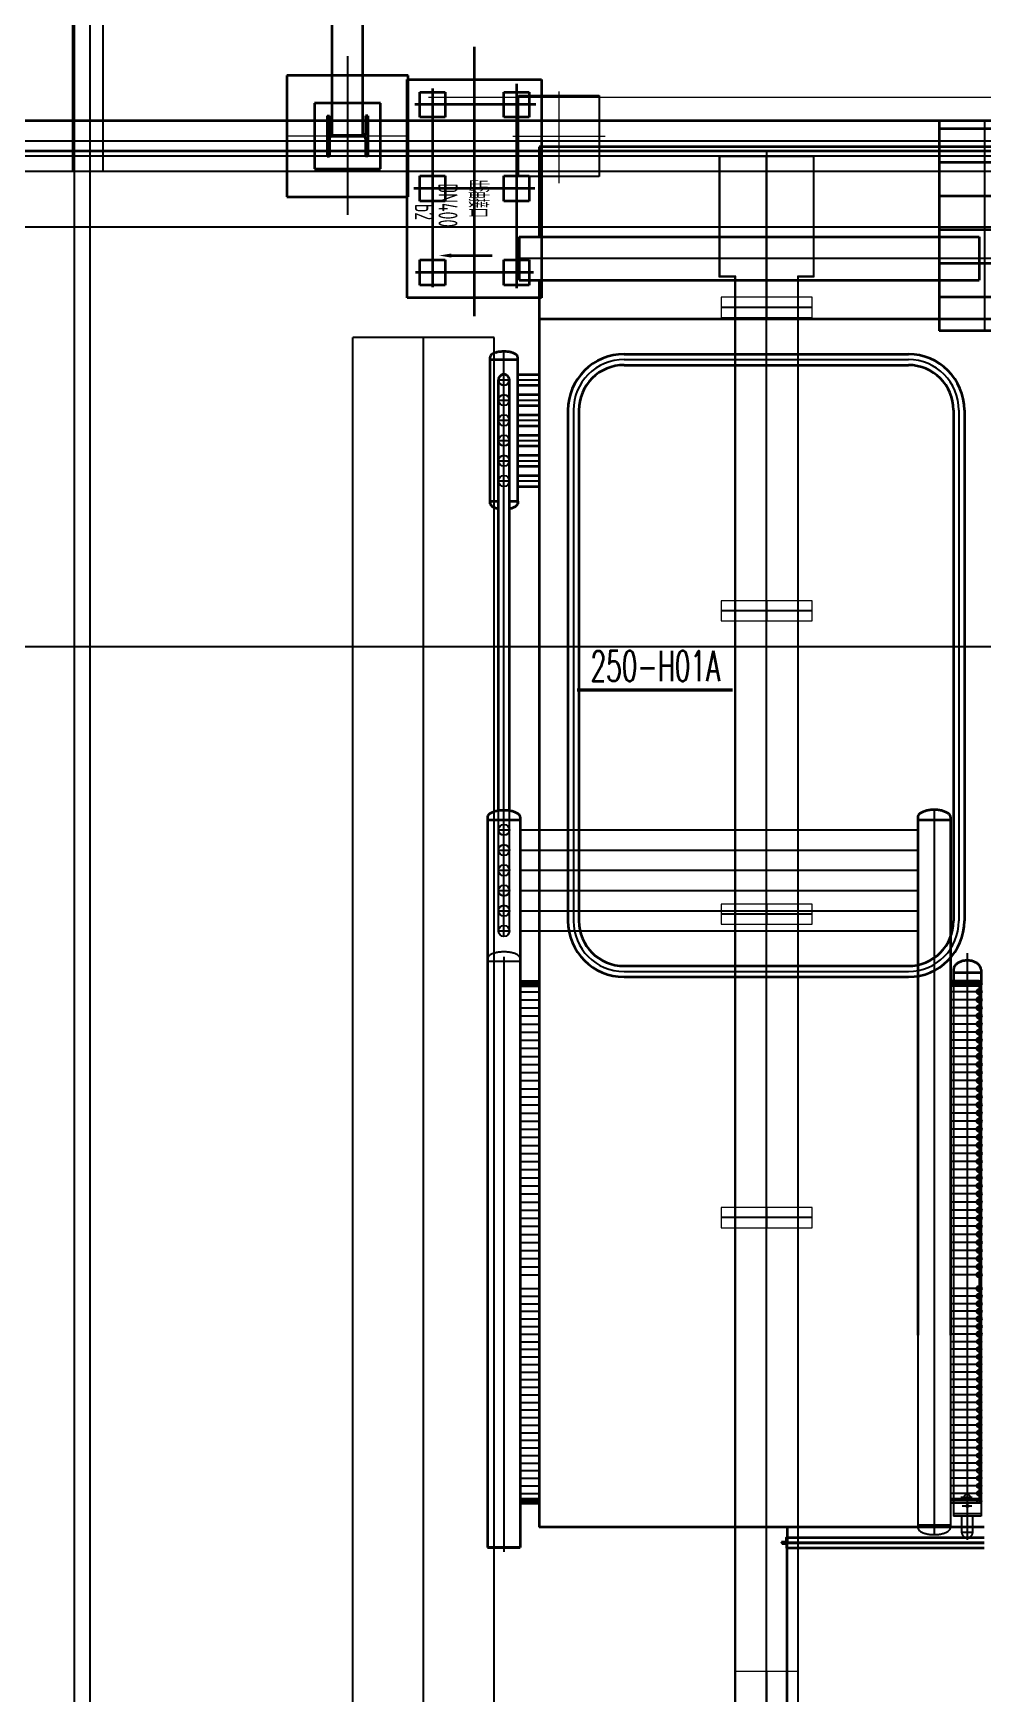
# Model space of a CAD drawing. Extents: x -170 to 1091, y -90 to 504.
# Drawn here: x 99.59 to 108.98, y 89.65 to 106.07 of the extents above; entities that cross this region are included whole.
import ezdxf

# ---------------------------------------------------------------- set-up
doc = ezdxf.new("R2010")
doc.units = 0
doc.header["$LTSCALE"] = 1000
for name, pattern in [('CENTER', [50.8, 31.75, -6.35, 6.35, -6.35]), ('DASH', [0.35, 0.25, -0.1]), ('双点画线', [22, 12, -2, 2, -2, 2, -2]), ('点画线', [18, 12, -2, 2, -2])]:
    doc.linetypes.add(name, pattern=pattern)
doc.layers.get('0').update_dxf_attribs({"linetype": 'CONTINUOUS'})
for name, color, linetype in [('1', 7, 'CONTINUOUS'), ('中心线层', 1, 'CENTER'), ('方格网', 6, 'CONTINUOUS')]:
    doc.layers.add(name, color=color, linetype=linetype)
doc.layers.add('EB0', color=7, linetype='CONTINUOUS', lineweight=35)
doc.layers.add('细实线层', color=7, linetype='CONTINUOUS', lineweight=18)
doc.styles.add('_HZTXT', font='simplex.shx', dxfattribs={"width": 0.75, "bigfont": 'HZTXT.shx'})
doc.styles.add('UserTxtStyle2', font='isocp', dxfattribs={"width": 0.667, "bigfont": 'gbcbig.shx'})

# ---------------------------------------------------------------- blocks, each defined once
blk = doc.blocks.new('*X140')
at = {"layer": 'EB0'}
for p, q in [((-50, 0), (-50, 3)), ((0, 0), (-50, 0)), ((-48, 5), (-10, 5)), ((-5, 11), (-5, 48)), ((0, 50), (-3, 50)), ((0, 50), (0, 0))]:
    blk.add_line(p, q, dxfattribs=at)
for centre, radius, start, end in [((-48, 3), 1.52, 90, 180), ((-11, 11), 5.5, 270.1218, 360), ((-3, 48), 1.65, 90, 179.7379)]:
    blk.add_arc(centre, radius, start, end, dxfattribs=at)
blk = doc.blocks.new('*X139')
at = {"layer": 'EB0', "color": 0, "linetype": 'ByBlock', "lineweight": -2, "ltscale": 0.2}
blk.add_blockref('*X140', (0, 0), dxfattribs=at)
blk = doc.blocks.new('*X142')
at = {"layer": 'EB0'}
for p, q in [((0, 0), (-50, 0)), ((-50, 0), (-50, -3)), ((0, -50), (0, 0)), ((-48, -5), (-10, -5)), ((-5, -11), (-5, -48)), ((0, -50), (-3, -50))]:
    blk.add_line(p, q, dxfattribs=at)
for centre, radius, start, end in [((-48, -3), 1.52, 180, 270), ((-11, -11), 5.5, 0, 89.8782), ((-3, -48), 1.65, 180.2621, 270)]:
    blk.add_arc(centre, radius, start, end, dxfattribs=at)
blk = doc.blocks.new('*X141')
at = {"layer": 'EB0', "color": 0, "linetype": 'ByBlock', "lineweight": -2, "ltscale": 0.2}
blk.add_blockref('*X142', (0, 0), dxfattribs=at)
blk = doc.blocks.new('*X158')
at = {"layer": 'EB0', "color": 2}
for p, q in [((-450, 2085), (-450, 0)), ((450, 1997), (-450, 1997)), ((450, 2085), (450, 0)), ((450, 1664), (-450, 1664)), ((450, 1332), (-450, 1332)), ((450, 999), (-450, 999)), ((450, 666), (-450, 666)), ((450, 333), (-450, 333)), ((450, 0), (-450, 0))]:
    blk.add_line(p, q, dxfattribs=at)
at = {"layer": '中心线层'}
blk.add_line((0, 2085), (0, 0), dxfattribs=at)
blk = doc.blocks.new('*X161')
at = {"layer": 'EB0', "linetype": 'Continuous', "lineweight": 25}
for p, q in [((453, 0), (-453, 0)), ((0, 103), (0, -103))]:
    blk.add_line(p, q, dxfattribs=at)
at = {"layer": 'EB0', "color": 6, "linetype": 'Continuous', "lineweight": 18}
for p, q in [((-450, 100), (-450, -100)), ((450, 100), (-450, 100)), ((450, -100), (450, 100)), ((-450, -100), (450, -100))]:
    blk.add_line(p, q, dxfattribs=at)
blk = doc.blocks.new('*X162')
at = {"layer": 'EB0', "linetype": 'Continuous', "lineweight": 25}
for p, q in [((453, 0), (-453, 0)), ((0, 103), (0, -103))]:
    blk.add_line(p, q, dxfattribs=at)
at = {"layer": 'EB0', "color": 6, "linetype": 'Continuous', "lineweight": 18}
for p, q in [((-450, 100), (-450, -100)), ((450, 100), (-450, 100)), ((450, -100), (450, 100)), ((-450, -100), (450, -100))]:
    blk.add_line(p, q, dxfattribs=at)
blk = doc.blocks.new('*X163')
at = {"layer": 'EB0', "linetype": 'Continuous', "lineweight": 25}
for p, q in [((453, 0), (-453, 0)), ((0, 103), (0, -103))]:
    blk.add_line(p, q, dxfattribs=at)
at = {"layer": 'EB0', "color": 6, "linetype": 'Continuous', "lineweight": 18}
for p, q in [((-450, 100), (-450, -100)), ((450, 100), (-450, 100)), ((450, -100), (450, 100)), ((-450, -100), (450, -100))]:
    blk.add_line(p, q, dxfattribs=at)
blk = doc.blocks.new('*X164')
at = {"layer": 'EB0', "linetype": 'Continuous', "lineweight": 25}
for p, q in [((453, 0), (-453, 0)), ((0, 103), (0, -103))]:
    blk.add_line(p, q, dxfattribs=at)
at = {"layer": 'EB0', "color": 6, "linetype": 'Continuous', "lineweight": 18}
for p, q in [((-450, 100), (-450, -100)), ((450, 100), (-450, 100)), ((450, -100), (450, 100)), ((-450, -100), (450, -100))]:
    blk.add_line(p, q, dxfattribs=at)
blk = doc.blocks.new('*X165')
at = {"layer": 'EB0', "linetype": 'Continuous', "lineweight": 15}
for p, q in [((-468, 0), (468, 0)), ((-468, -1200), (-468, 0)), ((468, 0), (468, -1200)), ((-460, -1192), (-460, -8)), ((-460, -8), (460, -8)), ((460, -8), (460, -1192)), ((-313, -1200), (-468, -1200)), ((-305, -1192), (-460, -1192)), ((-313, -1500), (-313, -1200)), ((-305, -1500), (-305, -1192)), ((460, -1192), (305, -1192)), ((305, -1192), (305, -1500)), ((468, -1200), (313, -1200)), ((313, -1200), (313, -1500)), ((-313, -1500), (313, -1500))]:
    blk.add_line(p, q, dxfattribs=at)
at = {"layer": 'EB0', "linetype": 'Continuous', "lineweight": 25}
blk.add_line((0, 43), (0, -1503), dxfattribs=at)
blk = doc.blocks.new('*X166')
at = {"layer": 'EB0', "linetype": 'Continuous', "lineweight": 15}
for p, q in [((313, 0), (-313, 0)), ((-313, -2000), (-313, 0)), ((-305, -2000), (-305, 0)), ((305, 0), (305, -2000)), ((313, 0), (313, -2000)), ((313, -2000), (-313, -2000))]:
    blk.add_line(p, q, dxfattribs=at)
at = {"layer": 'EB0', "linetype": 'Continuous', "lineweight": 25}
blk.add_line((0, 3), (0, -2383), dxfattribs=at)
blk = doc.blocks.new('*X160')
at = {"layer": 'EB0', "linetype": 'Continuous', "lineweight": 25}
blk.add_line((0, -17440), (0, -310), dxfattribs=at)
at = {"layer": 'EB0', "linetype": 'Continuous', "lineweight": 15}
for p, q in [((-313, -15297), (-313, -1810)), ((-305, -15297), (-305, -1810)), ((305, -1810), (305, -15297)), ((313, -1810), (313, -15297)), ((-313, -4810), (313, -4810)), ((-313, -7810), (313, -7810)), ((-313, -10810), (313, -10810))]:
    blk.add_line(p, q, dxfattribs=at)
for name, p in [('*X165', (0, -310)), ('*X166', (0, -15297))]:
    blk.add_blockref(name, p, dxfattribs=at)
at = {"layer": 'EB0', "linetype": 'Continuous', "lineweight": 18}
for name, p in [('*X164', (0, -1810)), ('*X163', (0, -4810)), ('*X162', (0, -7810)), ('*X161', (0, -10810))]:
    blk.add_blockref(name, p, dxfattribs=at)
blk = doc.blocks.new('*X159')
at = {"layer": 'EB0', "color": 7, "linetype": 'Continuous', "lineweight": 25}
blk.add_blockref('*X160', (-650, 16997), dxfattribs=at)
blk = doc.blocks.new('*X173')
at = {"layer": 'EB0', "linetype": '双点画线', "lineweight": 25}
for p, q in [((-384, -430), (-384, 370)), ((-384, 370), (416, 370)), ((416, 370), (416, -430)), ((416, -430), (-384, -430))]:
    blk.add_line(p, q, dxfattribs=at)
at = {"layer": '中心线层', "linetype": '点画线', "lineweight": 18}
for p, q in [((16, 409), (16, -497)), ((-439, -30), (476, -30))]:
    blk.add_line(p, q, dxfattribs=at)
blk = doc.blocks.new('*X275')
at = {"layer": 'EB0', "color": 2}
for p, q in [((600, 606), (-600, 606)), ((-600, 606), (-600, -594)), ((600, -594), (600, 606)), ((325, 332), (-325, 332)), ((-325, 332), (-325, -318)), ((325, -318), (325, 332)), ((-200, 206), (-179, 206)), ((-200, 206), (-200, -194)), ((-179, 206), (-179, 33)), ((200, 206), (179, 206)), ((179, 206), (179, 33)), ((200, 206), (200, -194)), ((159, 13), (-159, 13)), ((159, 0), (-159, 0)), ((-179, -20), (-179, -194)), ((179, -20), (179, -194)), ((-325, -318), (325, -318)), ((-200, -194), (-179, -194)), ((200, -194), (179, -194)), ((-600, -594), (600, -594))]:
    blk.add_line(p, q, dxfattribs=at)
for centre, start, end in [((-159, 33), 180, 270), ((-159, -20), 90, 180), ((159, 33), 270, 0), ((159, -20), 0, 90)]:
    blk.add_arc(centre, 20, start, end, dxfattribs=at)
at = {"layer": '中心线层'}
blk.add_line((0, 795), (0, -773), dxfattribs=at)
at = {"layer": '中心线层', "linetype": '点画线', "lineweight": 18}
blk.add_line((603, 6), (-603, 6), dxfattribs=at)

msp = doc.modelspace()

# ---------------------------------------------------------------- hatches: boundary and pattern name
at = {"layer": 'EB0'}
msp.add_hatch(color=1, dxfattribs=at).paths.add_polyline_path([(103.7251, 103.84767), (103.7251, 103.88767), (103.6051, 103.86767)], flags=0)

# ---------------------------------------------------------------- linework, layer by layer
at = {"color": 1, "linetype": 'DASH', "ltscale": 800}
msp.add_line((100.15001, 117.97581), (100.14994, 54.27581), dxfattribs=at)
at = {"color": 1, "ltscale": 5, "const_width": 0.03, "elevation": 2.4975}
msp.add_lwpolyline([(104.97, 99.57171), (106.51025, 99.57171)], dxfattribs=at)
at = {"layer": 'EB0', "lineweight": 25}
for p, q in [((99.98002, 114.65, 0), (99.98001, 104.7, 0)), ((100.28002, 114.65, 0), (100.28001, 104.7, 0)), ((116.13001, 104.99999, 0), (68.85001, 105.00004, 0)), ((116.13001, 104.84999, 0), (68.85001, 104.85004, 0)), ((116.13001, 104.69999, 0), (68.85001, 104.70004, 0)), ((113.59608, 103.8387, 0), (104.39608, 103.8387, 0)), ((104.15108, 103.05869, 0), (102.75108, 103.05869, 0)), ((102.7511, 68.6, -0.908), (102.75108, 103.05869, 0)), ((103.4511, 68.6, -0.908), (103.45108, 103.05869, 0)), ((104.1511, 69.5, -0.908), (104.15108, 103.05869, 0)), ((104.24608, 97.1369, 0), (104.24608, 102.91846, 0)), ((105.43408, 102.8387, 0), (108.24608, 102.8387, 0)), ((104.19208, 102.6387, 0), (104.30008, 102.6387, 0)), ((104.38258, 102.6387, 0), (104.59608, 102.6387, 0)), ((104.19208, 102.4387, 0), (104.30008, 102.4387, 0)), ((104.38258, 102.4387, 0), (104.59608, 102.4387, 0)), ((104.93408, 102.3387, 0), (104.93408, 97.2887, 0)), ((108.74608, 102.3387, 0), (108.74608, 97.2887, 0)), ((104.19208, 102.2387, 0), (104.30008, 102.2387, 0)), ((104.38258, 102.2387, 0), (104.59608, 102.2387, 0)), ((104.19208, 102.0387, 0), (104.30008, 102.0387, 0)), ((104.38258, 102.0387, 0), (104.59608, 102.0387, 0)), ((104.19208, 101.8387, 0), (104.30008, 101.8387, 0)), ((104.38258, 101.8387, 0), (104.59608, 101.8387, 0)), ((104.19208, 101.6387, 0), (104.30008, 101.6387, 0)), ((104.38258, 101.6387, 0), (104.59608, 101.6387, 0)), ((104.19208, 97.1887, 0), (104.19208, 98.37823, 0)), ((104.30008, 97.1887, 0), (104.30008, 98.37823, 0)), ((108.50108, 98.3867, 0), (108.50107, 91.2197, 0)), ((104.19208, 98.1887, 0), (104.30008, 98.1887, 0)), ((104.40858, 98.1887, 0), (108.33858, 98.1887, 0)), ((104.19208, 97.9887, 0), (104.30008, 97.9887, 0)), ((104.40858, 97.9887, 0), (108.33858, 97.9887, 0)), ((104.19208, 97.7887, 0), (104.30008, 97.7887, 0)), ((104.40858, 97.7887, 0), (108.33858, 97.7887, 0)), ((104.19208, 97.5887, 0), (104.30008, 97.5887, 0)), ((104.40858, 97.5887, 0), (108.33858, 97.5887, 0)), ((104.19208, 97.3887, 0), (104.30008, 97.3887, 0)), ((104.40858, 97.3887, 0), (108.33858, 97.3887, 0)), ((104.19208, 97.1887, 0), (104.30008, 97.1887, 0)), ((104.40858, 97.1887, 0), (108.33858, 97.1887, 0)), ((104.08358, 96.88871, 0), (104.40858, 96.8887, 0)), ((104.24608, 96.93318, 0), (104.24607, 91.09271, 0)), ((108.82858, 96.96882, 0), (108.82857, 91.16732, 0)), ((105.43408, 96.7887, 0), (108.24608, 96.7887, 0)), ((104.40858, 96.6687, 0), (104.59608, 96.6687, 0)), ((104.40857, 96.5887, 0), (104.59607, 96.5887, 0)), ((108.94608, 96.6687, 0), (108.66358, 96.6687, 0)), ((108.94607, 96.5887, 0), (108.66357, 96.5887, 0)), ((108.69208, 96.7012, 0), (108.69207, 91.5302, 0)), ((108.94608, 96.7012, 0), (108.94607, 91.5337, 0)), ((108.96508, 96.6787, 0), (108.96507, 91.5527, 0)), ((104.40857, 96.4287, 0), (104.59607, 96.4287, 0)), ((104.40857, 96.5087, 0), (104.59607, 96.5087, 0)), ((108.94607, 96.4287, 0), (108.66357, 96.4287, 0)), ((108.94607, 96.5087, 0), (108.66357, 96.5087, 0)), ((104.40857, 96.3487, 0), (104.59607, 96.3487, 0)), ((104.40857, 96.2687, 0), (104.59607, 96.2687, 0)), ((108.94607, 96.3487, 0), (108.66357, 96.3487, 0)), ((108.94607, 96.2687, 0), (108.66357, 96.2687, 0)), ((104.40857, 96.1887, 0), (104.59607, 96.1887, 0)), ((104.40857, 96.1087, 0), (104.59607, 96.1087, 0)), ((108.94607, 96.1887, 0), (108.66357, 96.1887, 0)), ((108.94607, 96.1087, 0), (108.66357, 96.1087, 0)), ((104.40857, 96.0287, 0), (104.59607, 96.0287, 0)), ((104.40857, 95.9487, 0), (104.59607, 95.9487, 0)), ((108.94607, 96.0287, 0), (108.66357, 96.0287, 0)), ((108.94607, 95.9487, 0), (108.66357, 95.9487, 0)), ((104.40857, 95.8687, 0), (104.59607, 95.8687, 0)), ((104.40857, 95.7887, 0), (104.59607, 95.7887, 0)), ((108.94607, 95.8687, 0), (108.66357, 95.8687, 0)), ((108.94607, 95.7887, 0), (108.66357, 95.7887, 0)), ((104.40857, 95.7087, 0), (104.59607, 95.7087, 0)), ((104.40857, 95.6287, 0), (104.59607, 95.6287, 0)), ((108.94607, 95.7087, 0), (108.66357, 95.7087, 0)), ((108.94607, 95.6287, 0), (108.66357, 95.6287, 0)), ((104.40857, 95.5487, 0), (104.59607, 95.5487, 0)), ((104.40857, 95.4687, 0), (104.59607, 95.4687, 0)), ((108.94607, 95.5487, 0), (108.66357, 95.5487, 0)), ((108.94607, 95.4687, 0), (108.66357, 95.4687, 0)), ((104.40857, 95.3887, 0), (104.59607, 95.3887, 0)), ((104.40857, 95.3087, 0), (104.59607, 95.3087, 0)), ((108.94607, 95.3887, 0), (108.66357, 95.3887, 0)), ((108.94607, 95.3087, 0), (108.66357, 95.3087, 0)), ((104.40857, 95.2287, 0), (104.59607, 95.2287, 0)), ((104.40857, 95.1487, 0), (104.59607, 95.1487, 0)), ((108.94607, 95.2287, 0), (108.66357, 95.2287, 0)), ((108.94607, 95.1487, 0), (108.66357, 95.1487, 0)), ((104.40857, 95.0687, 0), (104.59607, 95.0687, 0)), ((104.40857, 94.9887, 0), (104.59607, 94.9887, 0)), ((108.94607, 95.0687, 0), (108.66357, 95.0687, 0)), ((108.94607, 94.9887, 0), (108.66357, 94.9887, 0)), ((104.40857, 94.9087, 0), (104.59607, 94.9087, 0)), ((104.40857, 94.8287, 0), (104.59607, 94.8287, 0)), ((104.40857, 94.7487, 0), (104.59607, 94.7487, 0)), ((108.94607, 94.9087, 0), (108.66357, 94.9087, 0)), ((108.94607, 94.8287, 0), (108.66357, 94.8287, 0)), ((108.94607, 94.7487, 0), (108.66357, 94.7487, 0)), ((104.40857, 94.6687, 0), (104.59607, 94.6687, 0)), ((104.40857, 94.5887, 0), (104.59607, 94.5887, 0)), ((108.94607, 94.6687, 0), (108.66357, 94.6687, 0)), ((108.94607, 94.5887, 0), (108.66357, 94.5887, 0)), ((104.40857, 94.5087, 0), (104.59607, 94.5087, 0)), ((104.40857, 94.4287, 0), (104.59607, 94.4287, 0)), ((108.94607, 94.5087, 0), (108.66357, 94.5087, 0)), ((108.94607, 94.4287, 0), (108.66357, 94.4287, 0)), ((104.40857, 94.3487, 0), (104.59607, 94.3487, 0)), ((104.40857, 94.2687, 0), (104.59607, 94.2687, 0)), ((108.94607, 94.3487, 0), (108.66357, 94.3487, 0)), ((108.94607, 94.2687, 0), (108.66357, 94.2687, 0)), ((104.40857, 94.1887, 0), (104.59607, 94.1887, 0)), ((104.40857, 94.1087, 0), (104.59607, 94.1087, 0)), ((108.94607, 94.1887, 0), (108.66357, 94.1887, 0)), ((108.94607, 94.1087, 0), (108.66357, 94.1087, 0)), ((104.40857, 94.0287, 0), (104.59607, 94.0287, 0)), ((104.40857, 93.9487, 0), (104.59607, 93.9487, 0)), ((108.94607, 94.0287, 0), (108.66357, 94.0287, 0)), ((108.94607, 93.9487, 0), (108.66357, 93.9487, 0)), ((104.40857, 93.8687, 0), (104.59607, 93.8687, 0)), ((104.40857, 93.7887, 0), (104.59607, 93.7887, 0)), ((108.94607, 93.8687, 0), (108.66357, 93.8687, 0)), ((108.94607, 93.7887, 0), (108.66357, 93.7887, 0)), ((104.40857, 93.6527, 0), (104.59607, 93.6527, 0)), ((108.94607, 93.6527, 0), (108.66357, 93.6527, 0)), ((104.40857, 93.5777, 0), (104.59607, 93.5777, 0)), ((104.40857, 93.5027, 0), (104.59607, 93.5027, 0)), ((108.94607, 93.5777, 0), (108.66357, 93.5777, 0)), ((108.94607, 93.5027, 0), (108.66357, 93.5027, 0)), ((104.40857, 93.4277, 0), (104.59607, 93.4277, 0)), ((104.40857, 93.3527, 0), (104.59607, 93.3527, 0)), ((104.40857, 93.2777, 0), (104.59607, 93.2777, 0)), ((108.94607, 93.4277, 0), (108.66357, 93.4277, 0)), ((108.94607, 93.3527, 0), (108.66357, 93.3527, 0)), ((108.94607, 93.2777, 0), (108.66357, 93.2777, 0)), ((104.40857, 93.2027, 0), (104.59607, 93.2027, 0)), ((104.40857, 93.1277, 0), (104.59607, 93.1277, 0)), ((108.33857, 93.1927, 0), (108.33857, 91.2927, 0)), ((108.94607, 93.2027, 0), (108.66357, 93.2027, 0)), ((108.66357, 93.1927, 0), (108.66357, 91.2927, 0)), ((108.94607, 93.1277, 0), (108.66357, 93.1277, 0)), ((104.40857, 93.0527, 0), (104.59607, 93.0527, 0)), ((104.40857, 92.9777, 0), (104.59607, 92.9777, 0)), ((108.94607, 93.0527, 0), (108.66357, 93.0527, 0)), ((108.94607, 92.9777, 0), (108.66357, 92.9777, 0)), ((104.40857, 92.9027, 0), (104.59607, 92.9027, 0)), ((104.40857, 92.8277, 0), (104.59607, 92.8277, 0)), ((108.94607, 92.9027, 0), (108.66357, 92.9027, 0)), ((108.94607, 92.8277, 0), (108.66357, 92.8277, 0)), ((104.40857, 92.7527, 0), (104.59607, 92.7527, 0)), ((104.40857, 92.6777, 0), (104.59607, 92.6777, 0)), ((108.94607, 92.7527, 0), (108.66357, 92.7527, 0)), ((108.94607, 92.6777, 0), (108.66357, 92.6777, 0)), ((104.40857, 92.6027, 0), (104.59607, 92.6027, 0)), ((104.40857, 92.5277, 0), (104.59607, 92.5277, 0)), ((104.40857, 92.4527, 0), (104.59607, 92.4527, 0)), ((108.94607, 92.6027, 0), (108.66357, 92.6027, 0)), ((108.94607, 92.5277, 0), (108.66357, 92.5277, 0)), ((108.94607, 92.4527, 0), (108.66357, 92.4527, 0)), ((104.40857, 92.3777, 0), (104.59607, 92.3777, 0)), ((104.40857, 92.3027, 0), (104.59607, 92.3027, 0)), ((108.94607, 92.3777, 0), (108.66357, 92.3777, 0)), ((108.94607, 92.3027, 0), (108.66357, 92.3027, 0)), ((104.40857, 92.2277, 0), (104.59607, 92.2277, 0)), ((104.40857, 92.1527, 0), (104.59607, 92.1527, 0)), ((108.94607, 92.2277, 0), (108.66357, 92.2277, 0)), ((108.94607, 92.1527, 0), (108.66357, 92.1527, 0)), ((104.40857, 92.0777, 0), (104.59607, 92.0777, 0)), ((104.40857, 92.0027, 0), (104.59607, 92.0027, 0)), ((108.94607, 92.0777, 0), (108.66357, 92.0777, 0)), ((108.94607, 92.0027, 0), (108.66357, 92.0027, 0)), ((104.40857, 91.9277, 0), (104.59607, 91.9277, 0)), ((104.40857, 91.8527, 0), (104.59607, 91.8527, 0)), ((108.94607, 91.9277, 0), (108.66357, 91.9277, 0)), ((108.94607, 91.8527, 0), (108.66357, 91.8527, 0)), ((104.40857, 91.7777, 0), (104.59607, 91.7777, 0)), ((104.40857, 91.7027, 0), (104.59607, 91.7027, 0)), ((108.94607, 91.7777, 0), (108.66357, 91.7777, 0)), ((108.94607, 91.7027, 0), (108.66357, 91.7027, 0)), ((104.40857, 91.6277, 0), (104.59607, 91.6277, 0)), ((104.40857, 91.5527, 0), (104.59607, 91.5527, 0)), ((108.94607, 91.6277, 0), (108.66357, 91.6277, 0)), ((108.94607, 91.5752, 0), (108.66357, 91.5752, 0)), ((108.94607, 91.5527, 0), (108.66357, 91.5527, 0)), ((108.94607, 91.5302, 0), (108.66357, 91.5302, 0)), ((108.69207, 91.5302, 0), (108.69207, 91.4007, 0)), ((108.76487, 91.5907, 0), (108.87858, 91.5907, 0)), ((108.87324, 91.5027, 0), (108.77877, 91.5027, 0)), ((108.96507, 91.5527, 0), (108.96507, 91.4007, 0)), ((108.33857, 91.3177, 0), (108.66357, 91.3177, 0)), ((108.96507, 91.4247, 0), (108.69207, 91.4247, 0)), ((108.96507, 91.4007, 0), (108.69207, 91.4007, 0)), ((108.77457, 91.23822, 0), (108.77457, 91.4007, 0)), ((108.88257, 91.23822, 0), (108.88257, 91.4007, 0)), ((104.24607, 91.18722, 0), (104.24607, 91.04918, 0)), ((108.88257, 91.2407, 0), (108.77457, 91.2407, 0))]:
    msp.add_line(p, q, dxfattribs=at)
at = {"layer": 'EB0', "color": 13}
for p, q in [((102.54948, 105.05002, 0), (102.54949, 108.65002, 0)), ((102.84948, 105.05002, 0), (102.84949, 108.65002, 0)), ((114.84948, 105.20001, 0), (70.54948, 105.20006, 0)), ((114.84948, 104.90001, 0), (70.54948, 104.90006, 0))]:
    msp.add_line(p, q, dxfattribs=at)
at = {"layer": 'EB0', "color": 4}
for p, q in [((103.95448, 103.26913, 0), (103.95448, 105.93214, 0)), ((104.36948, 105.56494, 0), (104.36948, 103.54416, 0)), ((104.56317, 105.36002, 0), (103.36543, 105.36002, 0)), ((104.55335, 104.53002, 0), (103.35561, 104.53002, 0)), ((104.53863, 103.70002, 0), (103.37034, 103.70002, 0))]:
    msp.add_line(p, q, dxfattribs=at)
at = {"layer": 'EB0'}
for p, q in [((103.28948, 103.45002, 0), (103.28948, 105.61002, 0)), ((103.28948, 105.61002, 0), (104.61948, 105.61002, 0)), ((104.61948, 105.61002, 0), (104.61948, 103.45002, 0)), ((103.41448, 105.23502, 0), (103.41448, 105.48502, 0)), ((103.41448, 105.48502, 0), (103.66448, 105.48502, 0)), ((103.53948, 105.52079, 0), (103.53948, 103.55397, 0)), ((103.66448, 105.48502, 0), (103.66448, 105.23502, 0)), ((104.24448, 105.23502, 0), (104.24448, 105.48502, 0)), ((104.24448, 105.48502, 0), (104.49448, 105.48502, 0)), ((104.49448, 105.48502, 0), (104.49448, 105.23502, 0)), ((103.66448, 105.23502, 0), (103.41448, 105.23502, 0)), ((104.49448, 105.23502, 0), (104.24448, 105.23502, 0)), ((104.59608, 104.9422, 0), (104.59608, 104.0517, 0)), ((113.39608, 104.9422, 0), (104.59608, 104.9422, 0)), ((103.41448, 104.40502, 0), (103.41448, 104.65502, 0)), ((103.41448, 104.65502, 0), (103.66448, 104.65502, 0)), ((103.66448, 104.65502, 0), (103.66448, 104.40502, 0)), ((104.24448, 104.40502, 0), (104.24448, 104.65502, 0)), ((104.24448, 104.65502, 0), (104.49448, 104.65502, 0)), ((104.49448, 104.65502, 0), (104.49448, 104.40502, 0)), ((103.66448, 104.40502, 0), (103.41448, 104.40502, 0)), ((104.49448, 104.40502, 0), (104.24448, 104.40502, 0)), ((104.39608, 104.0517, 0), (108.94608, 104.0517, 0)), ((104.39608, 104.0517, 0), (104.39608, 103.6257, 0)), ((104.39608, 104.0517, 0), (104.39608, 103.6257, 0)), ((108.94608, 104.0517, 0), (108.94608, 103.6257, 0)), ((103.41448, 103.57502, 0), (103.41448, 103.82502, 0)), ((103.41448, 103.82502, 0), (103.66448, 103.82502, 0)), ((103.66448, 103.82502, 0), (103.66448, 103.57502, 0)), ((104.24448, 103.57502, 0), (104.24448, 103.82502, 0)), ((104.24448, 103.82502, 0), (104.49448, 103.82502, 0)), ((104.49448, 103.82502, 0), (104.49448, 103.57502, 0)), ((104.39608, 103.6257, 0), (108.94608, 103.6257, 0)), ((104.59608, 103.6257, 0), (104.59608, 103.2387, 0)), ((103.66448, 103.57502, 0), (103.41448, 103.57502, 0)), ((104.49448, 103.57502, 0), (104.24448, 103.57502, 0)), ((104.61948, 103.45002, 0), (103.28948, 103.45002, 0)), ((104.59608, 103.2387, 0), (104.59607, 91.2927, 0)), ((104.59608, 103.2387, 0), (104.59607, 91.2927, 0)), ((113.39608, 103.2387, 0), (104.59608, 103.2387, 0)), ((104.10898, 102.83871, 0), (104.38258, 102.8387, 0)), ((104.10958, 101.41371, 0), (104.10958, 102.86371, 0)), ((104.10958, 102.83871, 0), (104.38258, 102.8387, 0)), ((104.38258, 101.4137, 0), (104.38258, 102.8637, 0)), ((104.38258, 102.8387, 0), (104.38258, 102.8637, 0)), ((105.43408, 102.8927, 0), (108.24608, 102.8927, 0)), ((104.19208, 98.37823, 0), (104.19208, 102.6387, 0)), ((104.30008, 98.37823, 0), (104.30008, 102.6387, 0)), ((104.38258, 102.6927, 0), (104.59608, 102.6927, 0)), ((105.43408, 102.7847, 0), (108.24608, 102.7847, 0)), ((104.38258, 102.5847, 0), (104.59608, 102.5847, 0)), ((104.38258, 102.4927, 0), (104.59608, 102.4927, 0)), ((104.38258, 102.3847, 0), (104.59608, 102.3847, 0)), ((104.88008, 102.3387, 0), (104.88008, 97.2887, 0)), ((104.98808, 102.3387, 0), (104.98808, 97.2887, 0)), ((108.69208, 102.3387, 0), (108.69208, 97.2887, 0)), ((108.80008, 102.3387, 0), (108.80008, 97.2887, 0)), ((104.38258, 102.2927, 0), (104.59608, 102.2927, 0)), ((104.38258, 102.1847, 0), (104.59608, 102.1847, 0)), ((104.38258, 102.0927, 0), (104.59608, 102.0927, 0)), ((104.38258, 101.9847, 0), (104.59608, 101.9847, 0)), ((104.38258, 101.8927, 0), (104.59608, 101.8927, 0)), ((104.38258, 101.7847, 0), (104.59608, 101.7847, 0)), ((104.38258, 101.6927, 0), (104.59608, 101.6927, 0)), ((104.38258, 101.5847, 0), (104.59608, 101.5847, 0)), ((104.10898, 101.43871, 0), (104.19208, 101.43871, 0)), ((104.10958, 101.43871, 0), (104.19208, 101.43871, 0)), ((104.10958, 101.43871, 0), (104.10958, 101.41371, 0)), ((104.30008, 101.4387, 0), (104.38258, 101.4387, 0)), ((104.30008, 101.4387, 0), (104.38258, 101.4387, 0)), ((104.38258, 101.4387, 0), (104.38258, 101.4137, 0)), ((104.08358, 98.31371, 0), (104.08357, 91.09271, 0)), ((104.08358, 98.28871, 0), (104.40858, 98.2887, 0)), ((104.40858, 98.3137, 0), (104.40857, 91.0927, 0)), ((108.33858, 98.3137, 0), (108.33857, 93.1927, 0)), ((108.33858, 98.2887, 0), (108.66358, 98.2887, 0)), ((108.66358, 98.3137, 0), (108.66357, 93.1927, 0)), ((105.43408, 96.8427, 0), (108.24608, 96.8427, 0)), ((105.43408, 96.7347, 0), (108.24608, 96.7347, 0)), ((108.69208, 96.8037, 0), (108.69208, 96.7012, 0)), ((108.69208, 96.7787, 0), (108.96508, 96.7787, 0)), ((108.96508, 96.8037, 0), (108.96508, 96.6787, 0)), ((104.40858, 96.6912, 0), (104.59608, 96.6912, 0)), ((104.40857, 96.6462, 0), (104.59607, 96.6462, 0)), ((108.94608, 96.6912, 0), (108.66358, 96.6912, 0)), ((108.94607, 96.6462, 0), (108.66357, 96.6462, 0)), ((104.40857, 91.5752, 0), (104.59607, 91.5752, 0)), ((104.40857, 91.5302, 0), (104.59607, 91.5302, 0)), ((108.99607, 91.2927, 0), (104.59607, 91.2927, 0)), ((106.99607, 91.1427, 0), (106.99607, 91.1377, 0)), ((106.99607, 91.1377, 0), (108.99607, 91.1377, 0)), ((107.04607, 91.2927, 0), (107.04607, 91.1377, 0)), ((107.04607, 91.1927, 0), (108.99607, 91.1927, 0)), ((107.04607, 91.1427, 0), (108.99607, 91.1427, 0)), ((107.04607, 91.1377, 0), (108.99607, 91.1377, 0)), ((104.08357, 91.09271, 0), (104.40857, 91.0927, 0)), ((104.40857, 91.0927, 0), (104.08357, 91.09271, 0)), ((104.40857, 91.0927, 0), (104.08357, 91.09271, 0)), ((104.40857, 91.0927, 0), (104.08357, 91.09271, 0)), ((107.04607, 91.0877, 0), (108.99607, 91.0877, 0)), ((107.04607, 89.4377, 0), (107.04607, 91.0877, 0))]:
    msp.add_line(p, q, dxfattribs=at)
at = {"layer": 'EB0', "color": 1}
msp.add_line((103.7251, 103.86767, 0), (104.13121, 103.86767, 0), dxfattribs=at)
at = {"layer": 'EB0', "elevation": 0}
for points in [[(104.38258, 102.8637), (104.38229, 102.86729), (104.38141, 102.87085), (104.37996, 102.87439), (104.37793, 102.87788), (104.37534, 102.8813), (104.37219, 102.88466), (104.3685, 102.88792), (104.36429, 102.89108), (104.35958, 102.89412), (104.35437, 102.89703), (104.34871, 102.8998), (104.3426, 102.90242), (104.33608, 102.90487), (104.32918, 102.90714), (104.32192, 102.90923), (104.31433, 102.91112), (104.30645, 102.91281), (104.29832, 102.91429), (104.28996, 102.91555), (104.28141, 102.91659), (104.27271, 102.9174), (104.2639, 102.91799), (104.25501, 102.91834), (104.24608, 102.91846), (104.23715, 102.91834), (104.22826, 102.91799), (104.21945, 102.9174), (104.21075, 102.91659), (104.2022, 102.91555), (104.19384, 102.91429), (104.18571, 102.91281), (104.17783, 102.91112), (104.17025, 102.90923), (104.16299, 102.90714), (104.15608, 102.90487), (104.14956, 102.90242), (104.14345, 102.8998), (104.13779, 102.89703), (104.13259, 102.89412), (104.12787, 102.89108), (104.12366, 102.88792), (104.11997, 102.88466), (104.11683, 102.8813), (104.11423, 102.87788), (104.1122, 102.87439), (104.11075, 102.87085), (104.10987, 102.86729), (104.10958, 102.86371)], [(104.10958, 101.41371), (104.111, 101.40979), (104.11299, 101.40592), (104.11555, 101.40211), (104.11866, 101.39838), (104.12232, 101.39474), (104.12651, 101.39122), (104.1312, 101.38782), (104.13638, 101.38457), (104.14202, 101.38147), (104.1481, 101.37854), (104.15458, 101.3758), (104.16145, 101.37326), (104.16867, 101.37092), (104.1762, 101.36881), (104.18402, 101.36692), (104.19208, 101.36527)], [(104.30008, 101.36527), (104.30814, 101.36692), (104.31596, 101.36881), (104.32349, 101.37092), (104.33071, 101.37326), (104.33758, 101.3758), (104.34406, 101.37854), (104.35014, 101.38147), (104.35578, 101.38457), (104.36096, 101.38782), (104.36565, 101.39122), (104.36984, 101.39474), (104.3735, 101.39838), (104.37661, 101.40211), (104.37917, 101.40592), (104.38116, 101.40979), (104.38258, 101.4137)], [(104.40858, 98.3137), (104.40823, 98.31817), (104.40719, 98.32261), (104.40545, 98.32702), (104.40304, 98.33137), (104.39995, 98.33564), (104.39621, 98.33982), (104.39182, 98.34389), (104.38681, 98.34783), (104.38119, 98.35162), (104.375, 98.35525), (104.36825, 98.35871), (104.36098, 98.36197), (104.35322, 98.36502), (104.345, 98.36785), (104.33636, 98.37045), (104.32733, 98.37281), (104.31795, 98.37492), (104.30826, 98.37676), (104.29831, 98.37833), (104.28813, 98.37963), (104.27778, 98.38064), (104.26729, 98.38137), (104.25671, 98.38181), (104.24608, 98.38196), (104.23545, 98.38181), (104.22487, 98.38137), (104.21437, 98.38064), (104.20402, 98.37963), (104.19384, 98.37833), (104.18389, 98.37676), (104.17421, 98.37492), (104.16483, 98.37281), (104.1558, 98.37045), (104.14715, 98.36785), (104.13893, 98.36502), (104.13117, 98.36197), (104.1239, 98.3587), (104.11716, 98.35525), (104.11096, 98.35162), (104.10535, 98.34783), (104.10033, 98.34389), (104.09595, 98.33982), (104.0922, 98.33564), (104.08911, 98.33137), (104.0867, 98.32702), (104.08497, 98.32261), (104.08392, 98.31817), (104.08358, 98.31371)], [(108.66358, 98.3137), (108.66323, 98.31847), (108.66219, 98.32323), (108.66045, 98.32794), (108.65804, 98.33259), (108.65495, 98.33717), (108.65121, 98.34164), (108.64682, 98.34599), (108.64181, 98.3502), (108.63619, 98.35426), (108.63, 98.35814), (108.62325, 98.36183), (108.61598, 98.36532), (108.60822, 98.36859), (108.6, 98.37162), (108.59136, 98.3744), (108.58233, 98.37692), (108.57295, 98.37917), (108.56326, 98.38114), (108.55331, 98.38283), (108.54313, 98.38421), (108.53278, 98.3853), (108.52229, 98.38608), (108.51171, 98.38654), (108.50108, 98.3867), (108.49045, 98.38654), (108.47987, 98.38608), (108.46937, 98.3853), (108.45902, 98.38421), (108.44884, 98.38283), (108.43889, 98.38114), (108.42921, 98.37917), (108.41983, 98.37692), (108.4108, 98.3744), (108.40215, 98.37162), (108.39393, 98.36859), (108.38617, 98.36532), (108.3789, 98.36183), (108.37216, 98.35814), (108.36596, 98.35426), (108.36035, 98.3502), (108.35533, 98.34599), (108.35095, 98.34164), (108.3472, 98.33717), (108.34411, 98.33259), (108.3417, 98.32794), (108.33997, 98.32323), (108.33892, 98.31847), (108.33858, 98.3137)], [(108.96508, 96.8037), (108.96478, 96.8098), (108.96391, 96.81587), (108.96245, 96.82189), (108.96042, 96.82784), (108.95783, 96.83367), (108.95468, 96.83939), (108.951, 96.84494), (108.94679, 96.85033), (108.94207, 96.85551), (108.93687, 96.86047), (108.9312, 96.86518), (108.9251, 96.86964), (108.91858, 96.87381), (108.91167, 96.87768), (108.90441, 96.88123), (108.89683, 96.88446), (108.88895, 96.88733), (108.88081, 96.88985), (108.87245, 96.892), (108.8639, 96.89377), (108.8552, 96.89516), (108.84639, 96.89615), (108.8375, 96.89675), (108.82857, 96.89695), (108.81965, 96.89675), (108.81076, 96.89615), (108.80194, 96.89516), (108.79325, 96.89377), (108.7847, 96.892), (108.77634, 96.88985), (108.7682, 96.88733), (108.76033, 96.88446), (108.75274, 96.88123), (108.74548, 96.87768), (108.73857, 96.87381), (108.73206, 96.86964), (108.72595, 96.86518), (108.72028, 96.86047), (108.71508, 96.85551), (108.71036, 96.85033), (108.70615, 96.84494), (108.70247, 96.83939), (108.69932, 96.83367), (108.69673, 96.82784), (108.6947, 96.82189), (108.69324, 96.81587), (108.69237, 96.8098), (108.69208, 96.8037)]]:
    msp.add_lwpolyline(points, dxfattribs=at)
at = {"layer": 'EB0', "lineweight": 25, "elevation": 0}
for points in [[(104.40858, 96.9137), (104.40823, 96.91817), (104.40719, 96.92261), (104.40545, 96.92702), (104.40304, 96.93137), (104.39995, 96.93564), (104.39621, 96.93982), (104.39182, 96.94389), (104.3868, 96.94783), (104.38119, 96.95162), (104.37499, 96.95525), (104.36825, 96.95871), (104.36098, 96.96197), (104.35322, 96.96502), (104.345, 96.96785), (104.33636, 96.97045), (104.32733, 96.97281), (104.31795, 96.97492), (104.30826, 96.97676), (104.29831, 96.97833), (104.28813, 96.97963), (104.27778, 96.98064), (104.26729, 96.98137), (104.25671, 96.98181), (104.24607, 96.98196), (104.23544, 96.98181), (104.22486, 96.98137), (104.21437, 96.98064), (104.20402, 96.97963), (104.19384, 96.97833), (104.18389, 96.97676), (104.1742, 96.97492), (104.16483, 96.97281), (104.15579, 96.97045), (104.14715, 96.96785), (104.13893, 96.96502), (104.13117, 96.96197), (104.1239, 96.9587), (104.11716, 96.95525), (104.11096, 96.95162), (104.10535, 96.94783), (104.10033, 96.94389), (104.09594, 96.93982), (104.0922, 96.93564), (104.08911, 96.93137), (104.0867, 96.92702), (104.08497, 96.92261), (104.08392, 96.91817), (104.08358, 96.91371)], [(108.33857, 91.2927), (108.33892, 91.28793), (108.33996, 91.28317), (108.34169, 91.27846), (108.34411, 91.27381), (108.34719, 91.26924), (108.35094, 91.26476), (108.35533, 91.26041), (108.36034, 91.2562), (108.36596, 91.25214), (108.37215, 91.24826), (108.3789, 91.24457), (108.38617, 91.24108), (108.39393, 91.23782), (108.40215, 91.23479), (108.41079, 91.232), (108.41982, 91.22948), (108.4292, 91.22723), (108.43888, 91.22526), (108.44884, 91.22357), (108.45901, 91.22219), (108.46937, 91.2211), (108.47986, 91.22033), (108.49044, 91.21986), (108.50107, 91.2197), (108.5117, 91.21986), (108.52228, 91.22033), (108.53277, 91.2211), (108.54313, 91.22219), (108.55331, 91.22358), (108.56326, 91.22526), (108.57294, 91.22723), (108.58232, 91.22948), (108.59135, 91.232), (108.59999, 91.23479), (108.60821, 91.23782), (108.61597, 91.24108), (108.62324, 91.24457), (108.62999, 91.24826), (108.63618, 91.25214), (108.6418, 91.2562), (108.64681, 91.26041), (108.6512, 91.26476), (108.65495, 91.26924), (108.65803, 91.27381), (108.66045, 91.27846), (108.66218, 91.28317), (108.66322, 91.28793), (108.66357, 91.2927)], [(108.77457, 91.23822), (108.77469, 91.23514), (108.77503, 91.23208), (108.77561, 91.22905), (108.77641, 91.22605), (108.77744, 91.22311), (108.77868, 91.22023), (108.78014, 91.21743), (108.7818, 91.21472), (108.78367, 91.21211), (108.78573, 91.20961), (108.78797, 91.20723), (108.79039, 91.20499), (108.79296, 91.20289), (108.7957, 91.20094), (108.79857, 91.19914), (108.80157, 91.19752), (108.80469, 91.19607), (108.8079, 91.1948), (108.81121, 91.19372), (108.81459, 91.19283), (108.81803, 91.19213), (108.82152, 91.19163), (108.82504, 91.19133), (108.82857, 91.19122), (108.8321, 91.19133), (108.83562, 91.19163), (108.8391, 91.19213), (108.84255, 91.19283), (108.84593, 91.19372), (108.84923, 91.1948), (108.85245, 91.19607), (108.85557, 91.19752), (108.85857, 91.19914), (108.86144, 91.20094), (108.86417, 91.20289), (108.86675, 91.20499), (108.86917, 91.20723), (108.87141, 91.20961), (108.87347, 91.21211), (108.87533, 91.21472), (108.877, 91.21743), (108.87846, 91.22023), (108.8797, 91.22311), (108.88073, 91.22605), (108.88153, 91.22905), (108.88211, 91.23208), (108.88245, 91.23514), (108.88257, 91.23822)]]:
    msp.add_lwpolyline(points, dxfattribs=at)
at = {"layer": 'EB0', "lineweight": 25}
for centre, radius in [((104.24608, 102.4387, 0), 0.054), ((104.24608, 102.2387, 0), 0.054), ((104.24608, 102.0387, 0), 0.054), ((104.24608, 101.8387, 0), 0.054), ((104.24608, 101.6387, 0), 0.054), ((104.24608, 98.1887, 0), 0.054), ((104.24608, 97.9887, 0), 0.054), ((104.24608, 97.7887, 0), 0.054), ((104.24608, 97.5887, 0), 0.054), ((104.24608, 97.3887, 0), 0.054), ((104.24608, 97.1887, 0), 0.054), ((108.94607, 93.1277, 0), 0.0225), ((108.94607, 93.0527, 0), 0.0225), ((108.94607, 92.9777, 0), 0.0225), ((108.94607, 92.9027, 0), 0.0225), ((108.94607, 92.8277, 0), 0.0225), ((108.94607, 92.7527, 0), 0.0225), ((108.94607, 92.6777, 0), 0.0225), ((108.94607, 92.6027, 0), 0.0225), ((108.94607, 92.5277, 0), 0.0225), ((108.94607, 92.4527, 0), 0.0225), ((108.94607, 92.3777, 0), 0.0225), ((108.94607, 92.3027, 0), 0.0225), ((108.94607, 92.2277, 0), 0.0225), ((108.94607, 92.1527, 0), 0.0225), ((108.94607, 92.0777, 0), 0.0225), ((108.94607, 92.0027, 0), 0.0225), ((108.94607, 91.9277, 0), 0.0225), ((108.94607, 91.8527, 0), 0.0225), ((108.94607, 91.7777, 0), 0.0225), ((108.94607, 91.7027, 0), 0.0225), ((108.94607, 91.6277, 0), 0.0225), ((108.82857, 91.5907, 0), 0.0285), ((108.82857, 91.5027, 0), 0.0125), ((108.94607, 91.5527, 0), 0.0225)]:
    msp.add_circle(centre, radius, dxfattribs=at)
at = {"layer": 'EB0'}
for centre in [(108.94608, 96.6687, 0), (108.94607, 96.5887, 0), (108.94607, 96.4287, 0), (108.94607, 96.5087, 0), (108.94607, 96.3487, 0), (108.94607, 96.2687, 0), (108.94607, 96.1887, 0), (108.94607, 96.1087, 0), (108.94607, 96.0287, 0), (108.94607, 95.9487, 0), (108.94607, 95.8687, 0), (108.94607, 95.7887, 0), (108.94607, 95.7087, 0), (108.94607, 95.6287, 0), (108.94607, 95.5487, 0), (108.94607, 95.4687, 0), (108.94607, 95.3887, 0), (108.94607, 95.3087, 0), (108.94607, 95.2287, 0), (108.94607, 95.1487, 0), (108.94607, 95.0687, 0), (108.94607, 94.9887, 0), (108.94607, 94.9087, 0), (108.94607, 94.8287, 0), (108.94607, 94.7487, 0), (108.94607, 94.6687, 0), (108.94607, 94.5887, 0), (108.94607, 94.5087, 0), (108.94607, 94.4287, 0), (108.94607, 94.3487, 0), (108.94607, 94.2687, 0), (108.94607, 94.1887, 0), (108.94607, 94.1087, 0), (108.94607, 94.0287, 0), (108.94607, 93.9487, 0), (108.94607, 93.8687, 0), (108.94607, 93.7887, 0), (108.94607, 93.6527, 0), (108.94607, 93.5777, 0), (108.94607, 93.5027, 0), (108.94607, 93.4277, 0), (108.94607, 93.3527, 0), (108.94607, 93.2777, 0), (108.94607, 93.2027, 0)]:
    msp.add_circle(centre, 0.0225, dxfattribs=at)
for centre, radius, start, end in [((105.43408, 102.3387, 0), 0.554, 89.99994, 179.99994), ((108.24608, 102.3387, 0), 0.554, 359.99994, 89.99994), ((104.24608, 102.6387, 0), 0.054, 359.99994, 179.99994), ((105.43408, 102.3387, 0), 0.446, 89.99994, 179.99994), ((108.24608, 102.3387, 0), 0.446, 359.99994, 89.99994), ((105.43408, 97.2887, 0), 0.554, 179.99994, 269.99994), ((105.43408, 97.2887, 0), 0.446, 179.99994, 269.99994), ((108.24608, 97.2887, 0), 0.446, 269.99994, 359.99994), ((108.24608, 97.2887, 0), 0.554, 269.99994, 359.99994)]:
    msp.add_arc(centre, radius, start, end, dxfattribs=at)
at = {"layer": 'EB0', "lineweight": 25}
for centre, radius, start, end in [((105.43408, 102.3387, 0), 0.5, 89.99994, 179.99994), ((108.24608, 102.3387, 0), 0.5, 359.99994, 89.99994), ((104.24608, 102.6387, 0), 0.054, 179.99994, 359.99994), ((105.43408, 97.2887, 0), 0.5, 179.99994, 269.99994), ((108.24608, 97.2887, 0), 0.5, 269.99994, 359.99994)]:
    msp.add_arc(centre, radius, start, end, dxfattribs=at)
at = {"layer": '中心线层'}
msp.add_line((114.85476, 104.15001, 0), (70.68547, 104.15006, 0), dxfattribs=at)
at = {"layer": '中心线层', "linetype": '点画线', "lineweight": 18}
msp.add_line((106.84008, 103.29053, 0), (106.84007, 90.66866, 0), dxfattribs=at)
at = {"layer": '方格网', "color": 6, "linetype": 'Continuous'}
for p, q in [((100, -54.65023), (100, 494.06478)), ((850.549, 100), (-76.88164, 100))]:
    msp.add_line(p, q, dxfattribs=at)
at = {"layer": '细实线层', "color": 2}
msp.add_line((114.49948, 105.43211, 0), (103.49948, 105.43212, 0), dxfattribs=at)

# ---------------------------------------------------------------- block references
at = {"layer": 'EB0', "xscale": 0.001, "yscale": 0.001, "zscale": 0.001, "rotation": 359.9999401246263}
for name, p in [('*X275', (102.69948, 105.04352, 0)), ('*X173', (104.77319, 105.0796, 0)), ('*X158', (108.99948, 103.12319, 0)), ('*X159', (107.49347, 88.16779, 0)), ('*X139', (107.04607, 91.1427, 0)), ('*X141', (107.04607, 91.1377, 0))]:
    msp.add_blockref(name, p, dxfattribs=at)

# ---------------------------------------------------------------- texts
at = {"layer": '1', "linetype": 'ByBlock', "ltscale": 5, "style": '_HZTXT', "width": 0.6}
msp.add_text('250-H01A', height=0.3, rotation=359.99994, dxfattribs=at).set_placement((105.1033, 99.65793, 2.4975))
at = {"layer": 'EB0', "char_height": 0.188429, "rotation": 269.99994, "line_spacing_factor": 1.37, "style": 'UserTxtStyle2'}
for s, insert, width, attachment_point in [('出油接口', (104.08698, 104.6216, 0), 1.0500711, 1), ('DN400', (103.59919, 104.58176, 0), 0.7148149, 7), ('b2', (103.36641, 104.37876, 0), 0.2729086, 7)]:
    msp.add_mtext(s, dxfattribs=dict(at, insert=insert, width=width, attachment_point=attachment_point))

doc.saveas('drawing.dxf')
